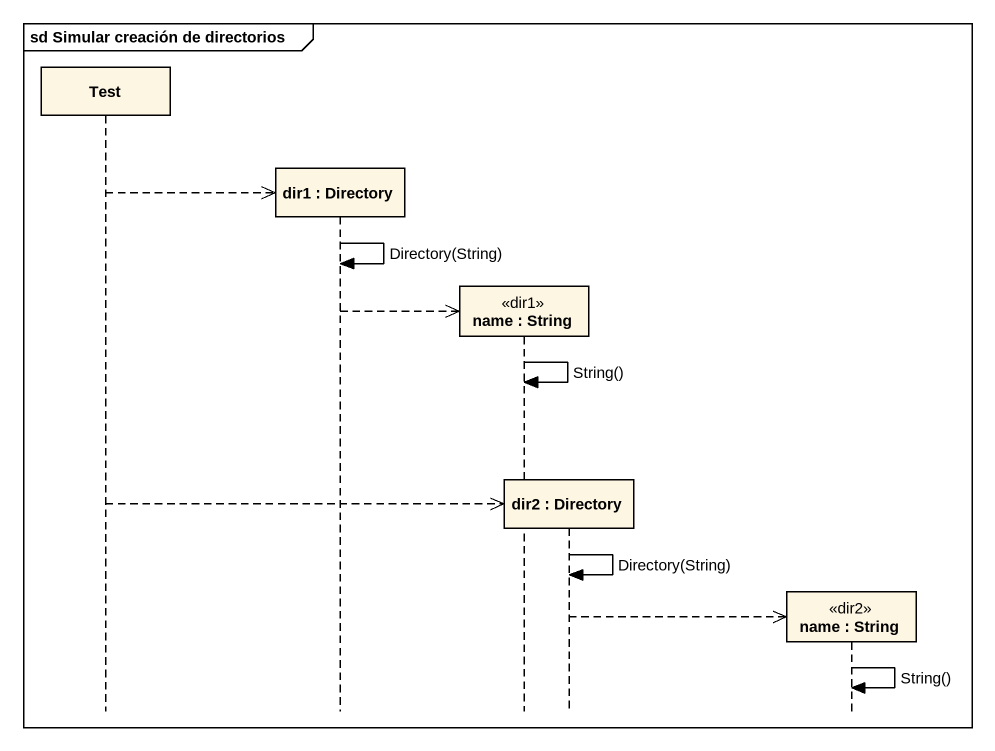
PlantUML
@startuml
mainframe sd Simular creación de directorios
hide footbox
participant Test
participant "dir1 : Directory" as dir1
participant "name : String" as name <<dir1>>
participant "dir2 : Directory" as dir2
participant "name : String" as name_2 <<dir2>>

Test -->> dir1 **
dir1 -> dir1 : Directory(String)
dir1 -->> name **
name -> name : String()
Test -->> dir2 **
dir2 -> dir2 : Directory(String)
dir2 -->> name_2 **
name_2 -> name_2 : String()
@enduml
